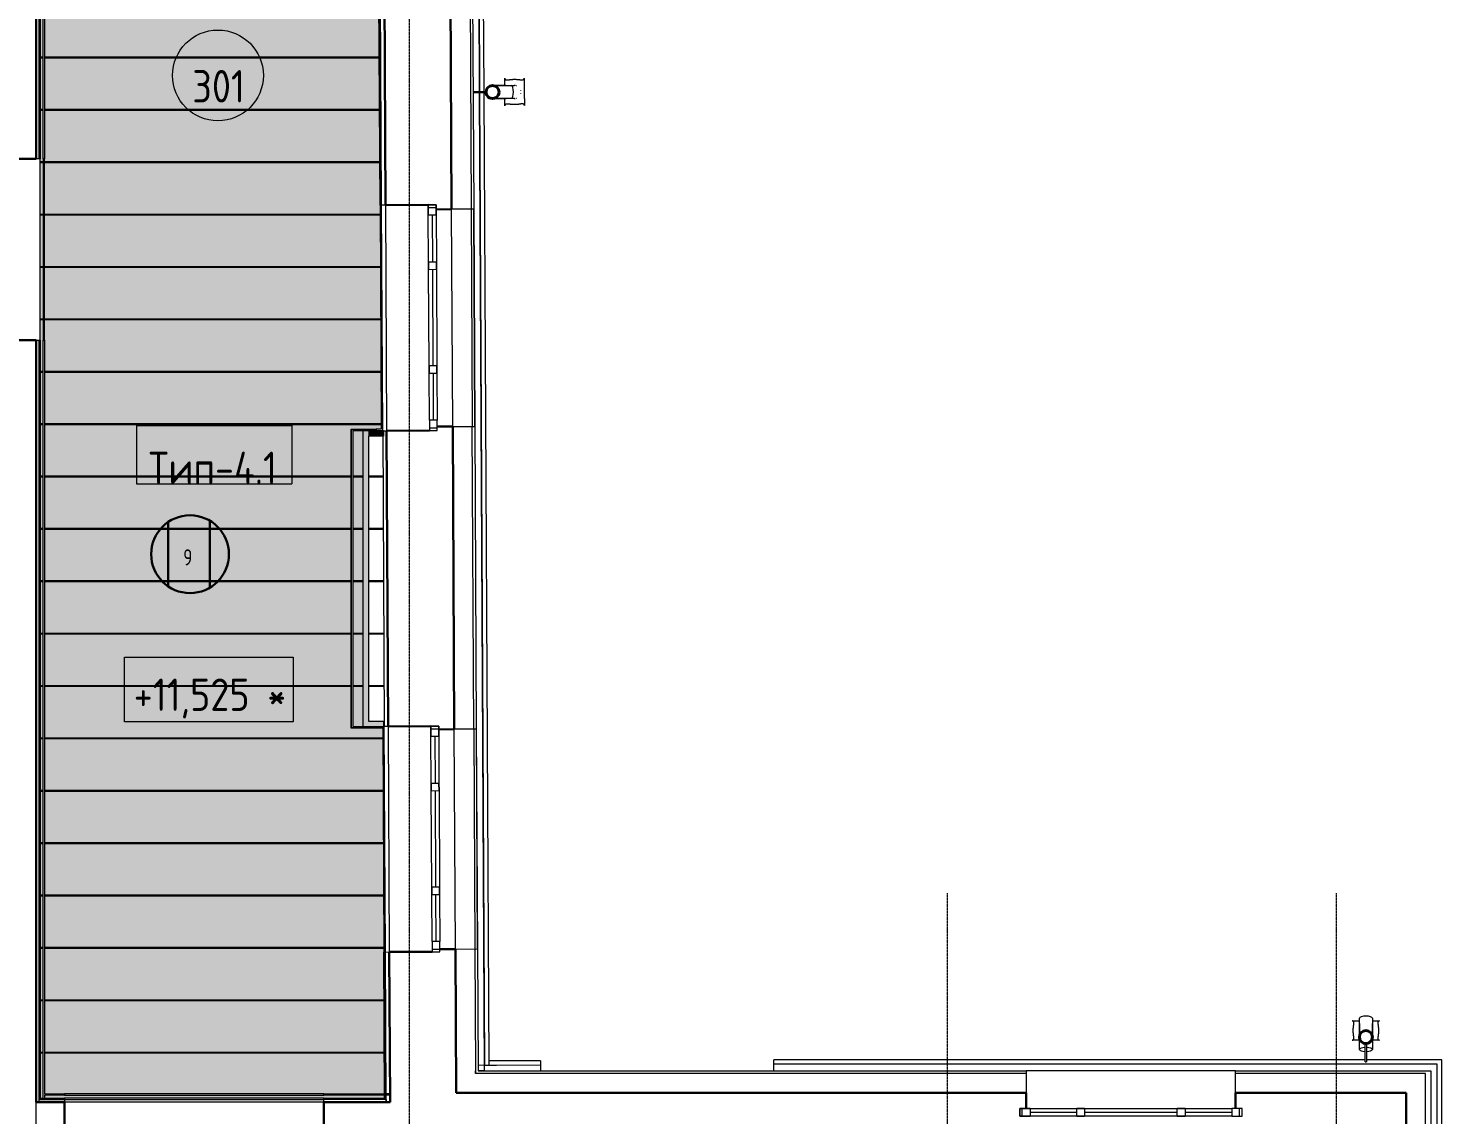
# Model space of a CAD drawing. Header units: millimetres. Extents: x -10438 to 68527, y -5058 to 44223.
# Drawn here: x 60 to 10960, y 20443 to 28824 of the extents above; entities that cross this region are included whole.
import ezdxf

# ---------------------------------------------------------------- set-up
doc = ezdxf.new("R2010")
doc.units = ezdxf.units.MM
doc.linetypes.add('ADSK_Линия сетки', pattern=[25, 20, -2.5, 0, -2.5])
doc.linetypes.add('ADSK_Штрих_ш3 п1_5', pattern=[4.5, 3, -1.5])
for name, color, linetype, lineweight in [('_ Окна', 7, 'Continuous', 9), ('Аннотация', 7, 'Continuous', 20), ('Каркас', 7, 'Continuous', 18), ('Марки', 7, 'Continuous', 20), ('Марки помещений', 7, 'Continuous', 20), ('Обобщенные модели', 7, 'Continuous', 18), ('Окна', 7, 'Continuous', 9), ('Оси', 7, 'Continuous', 9), ('Отметки', 7, 'Continuous', 9), ('Перекрытие', 7, 'Continuous', 18), ('Потолки', 7, 'Continuous', 9), ('Потолки штриховка', 7, 'Continuous', 9), ('Стены внутренние', 7, 'Continuous', 18), ('Стены наружные', 7, 'Continuous', 18), ('Стены несущие', 7, 'Continuous', 30), ('Стены отделка', 7, 'Continuous', 30), ('Стены штриховка', 7, 'Continuous', 9)]:
    doc.layers.add(name, color=color, linetype=linetype, lineweight=lineweight)
doc.layers.add('Линии', color=7, linetype='Continuous', lineweight=9, true_color=0x00a600)
doc.styles.add('GOST Common_1', font='GOST_Common.ttf', dxfattribs={"width": 0.9, "height": 250})
doc.styles.add('GOST Common_2', font='GOST_Common.ttf', dxfattribs={"width": 0.9, "height": 250})
doc.styles.add('GOST Common_4', font='GOST_Common.ttf', dxfattribs={"width": 0.8, "height": 350})
doc.styles.add('GOST Common_B', font='', dxfattribs={"width": 0.9, "height": 250})
doc.styles.get('GOST Common_B').set_extended_font_data('GOST Common', bold=True)

# ---------------------------------------------------------------- blocks, each defined once
blk = doc.blocks.new('Водосток - Тип 1 _карниз больше 490мм_-5143036-План потолков 3-го этажа')
at = {"layer": 'Обобщенные модели'}
for p, q in [((19, 405), (25, 405)), ((225, 405), (231, 405)), ((25, 255), (19, 255)), ((75, 184), (75, 306)), ((75, 264), (75, 306)), ((75, 184), (75, 226)), ((175, 306), (175, 184)), ((175, 306), (175, 264)), ((175, 226), (175, 184)), ((231, 255), (225, 255)), ((120, 10), (120, 109)), ((130, 109), (130, 10))]:
    blk.add_line(p, q, dxfattribs=at)
at = {"layer": 'Обобщенные модели', "flags": 128}
for points in [[(75, 226), (75, 232), (75, 238), (75, 243), (75, 248), (75, 254), (75, 259), (75, 264), (75, 269), (75, 274), (75, 278), (75, 283), (75, 287), (75, 291), (75, 295), (75, 299), (75, 302), (75, 306), (75, 309), (75, 312), (75, 315), (75, 317), (75, 319), (75, 322), (75, 323), (75, 325), (75, 326), (75, 328), (75, 329), (75, 329), (75, 330), (75, 330), (75, 330)], [(175, 330), (175, 330), (175, 330), (175, 329), (175, 328), (175, 327), (175, 326), (175, 324), (175, 322), (175, 320), (175, 318), (175, 316), (175, 313), (175, 310), (175, 307), (175, 304), (175, 300), (175, 297), (175, 293), (175, 289), (175, 285), (175, 280), (175, 276), (175, 271), (175, 266), (175, 261), (175, 256), (175, 251), (175, 245), (175, 240), (175, 234), (175, 229), (175, 226)], [(75, 264), (75, 258), (75, 252), (75, 247), (75, 242), (75, 236), (75, 231), (75, 226), (75, 221), (75, 216), (75, 212), (75, 207), (75, 203), (75, 199), (75, 195), (75, 191), (75, 188), (75, 184), (75, 181), (75, 178), (75, 175), (75, 173)], [(175, 173), (175, 174), (175, 177), (175, 180), (175, 183), (175, 186), (175, 190), (175, 193), (175, 197), (175, 201), (175, 205), (175, 210), (175, 214), (175, 219), (175, 224), (175, 229), (175, 234), (175, 239), (175, 245), (175, 250), (175, 256), (175, 261), (175, 264)]]:
    blk.add_lwpolyline(points, dxfattribs=at)
at = {"layer": 'Обобщенные модели'}
for centre, radius, start, end in [((125, 330), 50, 174.5444, 183.3856), ((125, 330), 50, 163.3249, 166.6752), ((125, 330), 50, 103.3248, 106.6752), ((125, 330), 50, 73.3248, 76.6752), ((125, 330), 50, 13.3248, 16.6751), ((125, 330), 50, 356.7269, 5.4556), ((125, 160), 52, 90, 270), ((125, 160), 52, 270, 90)]:
    blk.add_arc(centre, radius, start, end, dxfattribs=at)
at = {"layer": 'Обобщенные модели', "lineweight": 40}
for start, end in [(90, 270), (270, 90)]:
    blk.add_arc((125, 160), 50, start, end, dxfattribs=at)
at = {"layer": 'Обобщенные модели'}
for start_param, end_param in [(4.712389, 6.283185), (4.712389, 6.283185), (3.141593, 4.712389), (3.141593, 4.712389)]:
    blk.add_ellipse((125, 306), major_axis=(-50, 0), ratio=0.309017, start_param=start_param, end_param=end_param, dxfattribs=at)
for points, knots in [([(19, 255), (21, 255), (25, 256), (29, 259), (31, 262), (32, 265), (32, 267), (32, 269), (32, 272), (32, 274), (32, 276), (32, 279), (32, 281), (31, 284), (31, 287), (31, 290), (30, 293), (30, 296), (29, 299), (29, 302), (29, 306), (28, 310), (28, 316), (27, 325), (27, 335), (28, 344), (28, 350), (29, 354), (29, 358), (29, 361), (30, 364), (30, 367), (31, 370), (31, 373), (31, 376), (32, 379), (32, 381), (32, 384), (32, 386), (32, 388), (32, 391), (32, 393), (32, 395), (31, 398), (29, 401), (25, 404), (21, 405), (19, 405)], [-1, -1, -1, -1, -0.941176, -0.882353, -0.852941, -0.823529, -0.808824, -0.794118, -0.779412, -0.764706, -0.75, -0.735294, -0.720588, -0.705882, -0.691176, -0.676471, -0.661765, -0.647059, -0.632353, -0.617647, -0.602941, -0.588235, -0.558824, -0.529412, -0.470588, -0.441176, -0.411765, -0.397059, -0.382353, -0.367647, -0.352941, -0.338235, -0.323529, -0.308824, -0.294118, -0.279412, -0.264706, -0.25, -0.235294, -0.220588, -0.205882, -0.191176, -0.176471, -0.147059, -0.117647, -0.058824, 0, 0, 0, 0]), ([(19, 405), (22, 405), (29, 405), (39, 405), (48, 405), (56, 405), (61, 405), (65, 405), (68, 405), (71, 405), (74, 405), (78, 405), (81, 405), (84, 405), (86, 405), (88, 405), (90, 405), (93, 405), (96, 405), (100, 405), (102, 405), (105, 405), (107, 405), (110, 405), (116, 405), (121, 405), (125, 405)], [-1, -1, -1, -1, -0.875, -0.75, -0.625, -0.5625, -0.5, -0.46875, -0.4375, -0.40625, -0.375, -0.34375, -0.3125, -0.28125, -0.265625, -0.25, -0.234375, -0.21875, -0.1875, -0.15625, -0.140625, -0.125, -0.109375, -0.09375, -0.0625, 0, 0, 0, 0]), ([(125, 405), (129, 405), (134, 405), (140, 405), (143, 405), (145, 405), (148, 405), (150, 405), (154, 405), (157, 405), (160, 405), (162, 405), (164, 405), (166, 405), (169, 405), (172, 405), (176, 405), (179, 405), (182, 405), (185, 405), (189, 405), (194, 405), (202, 405), (211, 405), (221, 405), (228, 405), (231, 405)], [-1, -1, -1, -1, -0.9375, -0.90625, -0.890625, -0.875, -0.859375, -0.84375, -0.8125, -0.78125, -0.765625, -0.75, -0.734375, -0.71875, -0.6875, -0.65625, -0.625, -0.59375, -0.5625, -0.53125, -0.5, -0.4375, -0.375, -0.25, -0.125, 0, 0, 0, 0]), ([(231, 405), (229, 405), (225, 404), (221, 401), (219, 398), (218, 395), (218, 393), (218, 391), (218, 388), (218, 386), (218, 384), (218, 381), (218, 379), (219, 376), (219, 373), (219, 370), (220, 367), (220, 364), (221, 361), (221, 358), (221, 354), (222, 350), (222, 344), (223, 335), (223, 325), (222, 316), (222, 310), (221, 306), (221, 302), (221, 299), (220, 296), (220, 293), (219, 290), (219, 287), (219, 284), (218, 281), (218, 279), (218, 276), (218, 274), (218, 272), (218, 269), (218, 267), (218, 265), (219, 262), (221, 259), (225, 256), (229, 255), (231, 255)], [-1, -1, -1, -1, -0.941176, -0.882353, -0.852941, -0.823529, -0.808824, -0.794118, -0.779412, -0.764706, -0.75, -0.735294, -0.720588, -0.705882, -0.691176, -0.676471, -0.661765, -0.647059, -0.632353, -0.617647, -0.602941, -0.588235, -0.558824, -0.529412, -0.470588, -0.441176, -0.411765, -0.397059, -0.382353, -0.367647, -0.352941, -0.338235, -0.323529, -0.308824, -0.294118, -0.279412, -0.264706, -0.25, -0.235294, -0.220588, -0.205882, -0.191176, -0.176471, -0.147059, -0.117647, -0.058824, 0, 0, 0, 0]), ([(74, 255), (73, 255), (71, 255), (68, 255), (65, 255), (61, 255), (56, 255), (48, 255), (39, 255), (29, 255), (22, 255), (19, 255)], [-0.625, -0.625, -0.625, -0.625, -0.59375, -0.5625, -0.53125, -0.5, -0.4375, -0.375, -0.25, -0.125, 0, 0, 0, 0]), ([(231, 255), (228, 255), (221, 255), (211, 255), (202, 255), (194, 255), (189, 255), (185, 255), (182, 255), (179, 255), (177, 255), (176, 255)], [-1, -1, -1, -1, -0.875, -0.75, -0.625, -0.5625, -0.5, -0.46875, -0.4375, -0.40625, -0.375, -0.375, -0.375, -0.375])]:
    blk.add_open_spline(points, degree=3, knots=knots, dxfattribs=at)
blk = doc.blocks.new('окно трехпол с фрамугой - 1675-2200_h___нов_ ок-23-2116831-План потолков 3-го этажа')
at = {"layer": '_ Окна', "lineweight": 18}
for p, q in [((-857.5, 115), (-857.5, 175)), ((-857.5, 175), (-777.5, 175)), ((-777.5, 115), (-857.5, 115)), ((-777.5, 175), (-777.5, 115)), ((-417.5, 115), (-417.5, 175)), ((-417.5, 175), (-357.5, 175)), ((-357.5, 115), (-417.5, 115)), ((-357.5, 175), (-357.5, 115)), ((357.5, 115), (357.5, 175)), ((357.5, 175), (417.5, 175)), ((417.5, 115), (357.5, 115)), ((417.5, 175), (417.5, 115)), ((777.5, 175), (777.5, 115)), ((857.5, 175), (777.5, 175)), ((777.5, 115), (857.5, 115)), ((857.5, 115), (857.5, 175))]:
    blk.add_line(p, q, dxfattribs=at)
at = {"layer": '_ Окна'}
for p, q in [((-837.5, 115), (-837.5, 175)), ((-777.5, 145), (-417.5, 145)), ((-357.5, 145), (357.5, 145)), ((417.5, 145), (777.5, 145)), ((837.5, 115), (837.5, 175))]:
    blk.add_line(p, q, dxfattribs=at)
at = {"layer": 'Окна'}
for p, q in [((-857.5, 175), (-857.5, 115)), ((-777.5, 175), (-857.5, 175)), ((-857.5, 115), (-777.5, 115)), ((-777.5, 175), (-417.5, 175)), ((-417.5, 115), (-777.5, 115)), ((-357.5, 175), (-417.5, 175)), ((-417.5, 115), (-357.5, 115)), ((-357.5, 175), (357.5, 175)), ((357.5, 115), (-357.5, 115)), ((417.5, 175), (357.5, 175)), ((357.5, 115), (417.5, 115)), ((417.5, 175), (777.5, 175)), ((777.5, 115), (417.5, 115)), ((857.5, 175), (777.5, 175)), ((777.5, 115), (857.5, 115)), ((857.5, 115), (857.5, 175))]:
    blk.add_line(p, q, dxfattribs=at)
blk = doc.blocks.new('окно трехпол с фрамугой - 1700-2320_h_ _нов_ ОК-26 Е30-2157666-План потолков 3-го этажа')
at = {"layer": '_ Окна', "lineweight": 18}
for p, q in [((-870, 75), (-870, 135)), ((-870, 135), (-790, 135)), ((-790, 135), (-790, 75)), ((-430, 75), (-430, 135)), ((-430, 135), (-370, 135)), ((-370, 135), (-370, 75)), ((370, 75), (370, 135)), ((370, 135), (430, 135)), ((430, 135), (430, 75)), ((790, 135), (790, 75)), ((870, 135), (790, 135)), ((870, 75), (870, 135)), ((-790, 75), (-870, 75)), ((-370, 75), (-430, 75)), ((430, 75), (370, 75)), ((790, 75), (870, 75))]:
    blk.add_line(p, q, dxfattribs=at)
at = {"layer": '_ Окна'}
for p, q in [((-850, 75), (-850, 135)), ((850, 75), (850, 135)), ((-790, 105), (-430, 105)), ((-370, 105), (370, 105)), ((430, 105), (790, 105))]:
    blk.add_line(p, q, dxfattribs=at)
at = {"layer": 'Окна'}
for p, q in [((-870, 135), (-870, 75)), ((-790, 135), (-870, 135)), ((-790, 135), (-430, 135)), ((-370, 135), (-430, 135)), ((-370, 135), (370, 135)), ((430, 135), (370, 135)), ((430, 135), (790, 135)), ((870, 135), (790, 135)), ((870, 75), (870, 135)), ((-870, 75), (-790, 75)), ((-430, 75), (-790, 75)), ((-430, 75), (-370, 75)), ((370, 75), (-370, 75)), ((370, 75), (430, 75)), ((790, 75), (430, 75)), ((790, 75), (870, 75))]:
    blk.add_line(p, q, dxfattribs=at)
blk = doc.blocks.new('окно трехпол с фрамугой - 1700-2320_h_ _нов_-2116844-План потолков 3-го этажа')
at = {"layer": '_ Окна', "lineweight": 18}
for p, q in [((-870, 75), (-870, 135)), ((-870, 135), (-790, 135)), ((-790, 135), (-790, 75)), ((-430, 75), (-430, 135)), ((-430, 135), (-370, 135)), ((-370, 135), (-370, 75)), ((370, 75), (370, 135)), ((370, 135), (430, 135)), ((430, 135), (430, 75)), ((790, 135), (790, 75)), ((870, 135), (790, 135)), ((870, 75), (870, 135)), ((-790, 75), (-870, 75)), ((-370, 75), (-430, 75)), ((430, 75), (370, 75)), ((790, 75), (870, 75))]:
    blk.add_line(p, q, dxfattribs=at)
at = {"layer": '_ Окна'}
for p, q in [((-850, 75), (-850, 135)), ((850, 75), (850, 135)), ((-790, 105), (-430, 105)), ((-370, 105), (370, 105)), ((430, 105), (790, 105))]:
    blk.add_line(p, q, dxfattribs=at)
at = {"layer": 'Окна'}
for p, q in [((-870, 135), (-870, 75)), ((-790, 135), (-870, 135)), ((-790, 135), (-430, 135)), ((-370, 135), (-430, 135)), ((-370, 135), (370, 135)), ((430, 135), (370, 135)), ((430, 135), (790, 135)), ((870, 135), (790, 135)), ((870, 75), (870, 135)), ((-870, 75), (-790, 75)), ((-430, 75), (-790, 75)), ((-430, 75), (-370, 75)), ((370, 75), (-370, 75)), ((370, 75), (430, 75)), ((790, 75), (430, 75)), ((790, 75), (870, 75))]:
    blk.add_line(p, q, dxfattribs=at)
blk = doc.blocks.new('Водосток - Тип 1 _карниз больше 490мм_-5137789-План потолков 3-го этажа')
at = {"layer": 'Обобщенные модели', "lineweight": 9}
h = blk.add_hatch(dxfattribs=at)
h.set_pattern_fill('FP_43', color=256, style=0, pattern_type=2)
h.set_pattern_definition([(45, (-10250, -20882.53), (-106.066, 106.066), [])])
h.paths.add_polyline_path([(125, 110), (147, 115), (164, 129), (174, 149), (173, 172), (164, 191), (145, 206), (125, 210), (103, 205), (86, 191), (76, 170), (77, 148), (86, 129), (106, 114), (118, 112)])
at = {"layer": 'Обобщенные модели'}
for p, q in [((19, 285), (25, 285)), ((75, 185), (75, 306)), ((75, 264), (75, 306)), ((175, 306), (175, 184)), ((175, 306), (175, 264)), ((225, 285), (231, 285)), ((25, 135), (19, 135)), ((75, 173), (75, 183)), ((75, 64), (75, 147)), ((120, -30), (120, 109)), ((130, 109), (130, -30)), ((175, 177), (175, 173)), ((175, 177), (175, 173)), ((175, 147), (175, 64)), ((231, 135), (225, 135)), ((75, 64), (75, 106)), ((175, 106), (175, 64)), ((120, -30), (130, -30))]:
    blk.add_line(p, q, dxfattribs=at)
at = {"layer": 'Обобщенные модели', "flags": 128}
for points in [[(75, 264), (75, 258), (75, 252), (75, 247), (75, 242), (75, 236), (75, 231), (75, 226), (75, 221), (75, 216), (75, 212), (75, 207), (75, 203), (75, 199), (75, 195), (75, 191), (75, 188), (75, 184), (75, 181), (75, 178), (75, 175), (75, 173)], [(175, 173), (175, 174), (175, 177), (175, 180), (175, 183), (175, 186), (175, 190), (175, 193), (175, 197), (175, 201), (175, 205), (175, 210), (175, 214), (175, 219), (175, 224), (175, 229), (175, 234), (175, 239), (175, 245), (175, 250), (175, 256), (175, 261), (175, 264)], [(75, 191), (75, 192), (75, 195), (75, 197), (75, 199), (75, 202), (75, 203), (75, 205), (75, 206), (75, 208), (75, 209), (75, 209), (75, 210), (75, 210)], [(75, 173), (75, 175), (75, 179), (75, 182)], [(75, 106), (75, 112), (75, 118), (75, 123), (75, 128), (75, 134), (75, 139), (75, 144), (75, 147)], [(175, 210), (175, 210), (175, 209), (175, 208), (175, 207), (175, 206), (175, 204), (175, 202), (175, 200), (175, 198), (175, 196), (175, 193), (175, 190)], [(175, 146), (175, 141), (175, 136), (175, 131), (175, 125), (175, 120), (175, 114), (175, 109), (175, 106)]]:
    blk.add_lwpolyline(points, dxfattribs=at)
at = {"layer": 'Обобщенные модели'}
for start, end in [(90, 270), (270, 90)]:
    blk.add_arc((125, 160), 52, start, end, dxfattribs=at)
at = {"layer": 'Обобщенные модели', "lineweight": 40}
for start, end in [(90, 270), (270, 90)]:
    blk.add_arc((125, 160), 50, start, end, dxfattribs=at)
at = {"layer": 'Обобщенные модели'}
for centre, major_axis, start_param, end_param in [((125, 306), (-50, 0), 4.712389, 6.283185), ((125, 306), (-50, 0), 4.712389, 6.283185), ((125, 306), (-50, 0), 3.141593, 4.712389), ((125, 306), (-50, 0), 3.141593, 4.712389), ((125, 64), (50, 0), 1.668501, 4.614684), ((125, 64), (50, 0), 1.668501, 4.614684), ((125, 64), (50, 0), 4.805661, 7.758507), ((125, 64), (50, 0), 4.805661, 7.758507)]:
    blk.add_ellipse(centre, major_axis=major_axis, ratio=0.309017, start_param=start_param, end_param=end_param, dxfattribs=at)
for points, knots in [([(19, 135), (21, 135), (25, 136), (29, 139), (31, 142), (32, 145), (32, 147), (32, 149), (32, 152), (32, 154), (32, 156), (32, 159), (32, 161), (31, 164), (31, 167), (31, 170), (30, 173), (30, 176), (29, 179), (29, 182), (29, 186), (28, 190), (28, 196), (27, 205), (27, 215), (28, 224), (28, 230), (29, 234), (29, 238), (29, 241), (30, 244), (30, 247), (31, 250), (31, 253), (31, 256), (32, 259), (32, 261), (32, 264), (32, 266), (32, 268), (32, 271), (32, 273), (32, 275), (31, 278), (29, 281), (25, 284), (21, 285), (19, 285)], [-1, -1, -1, -1, -0.941176, -0.882353, -0.852941, -0.823529, -0.808824, -0.794118, -0.779412, -0.764706, -0.75, -0.735294, -0.720588, -0.705882, -0.691176, -0.676471, -0.661765, -0.647059, -0.632353, -0.617647, -0.602941, -0.588235, -0.558824, -0.529412, -0.470588, -0.441176, -0.411765, -0.397059, -0.382353, -0.367647, -0.352941, -0.338235, -0.323529, -0.308824, -0.294118, -0.279412, -0.264706, -0.25, -0.235294, -0.220588, -0.205882, -0.191176, -0.176471, -0.147059, -0.117647, -0.058824, 0, 0, 0, 0]), ([(19, 285), (22, 285), (29, 285), (39, 285), (48, 285), (56, 285), (61, 285), (65, 285), (68, 285), (71, 285), (73, 285), (74, 285)], [-1, -1, -1, -1, -0.875, -0.75, -0.625, -0.5625, -0.5, -0.46875, -0.4375, -0.40625, -0.375, -0.375, -0.375, -0.375]), ([(176, 285), (177, 285), (179, 285), (182, 285), (185, 285), (189, 285), (194, 285), (202, 285), (211, 285), (221, 285), (228, 285), (231, 285)], [-0.625, -0.625, -0.625, -0.625, -0.59375, -0.5625, -0.53125, -0.5, -0.4375, -0.375, -0.25, -0.125, 0, 0, 0, 0]), ([(231, 285), (229, 285), (225, 284), (221, 281), (219, 278), (218, 275), (218, 273), (218, 271), (218, 268), (218, 266), (218, 264), (218, 261), (218, 259), (219, 256), (219, 253), (219, 250), (220, 247), (220, 244), (221, 241), (221, 238), (221, 234), (222, 230), (222, 224), (223, 215), (223, 205), (222, 196), (222, 190), (221, 186), (221, 182), (221, 179), (220, 176), (220, 173), (219, 170), (219, 167), (219, 164), (218, 161), (218, 159), (218, 156), (218, 154), (218, 152), (218, 149), (218, 147), (218, 145), (219, 142), (221, 139), (225, 136), (229, 135), (231, 135)], [-1, -1, -1, -1, -0.941176, -0.882353, -0.852941, -0.823529, -0.808824, -0.794118, -0.779412, -0.764706, -0.75, -0.735294, -0.720588, -0.705882, -0.691176, -0.676471, -0.661765, -0.647059, -0.632353, -0.617647, -0.602941, -0.588235, -0.558824, -0.529412, -0.470588, -0.441176, -0.411765, -0.397059, -0.382353, -0.367647, -0.352941, -0.338235, -0.323529, -0.308824, -0.294118, -0.279412, -0.264706, -0.25, -0.235294, -0.220588, -0.205882, -0.191176, -0.176471, -0.147059, -0.117647, -0.058824, 0, 0, 0, 0]), ([(74, 135), (73, 135), (71, 135), (68, 135), (65, 135), (61, 135), (56, 135), (48, 135), (39, 135), (29, 135), (22, 135), (19, 135)], [-0.625, -0.625, -0.625, -0.625, -0.59375, -0.5625, -0.53125, -0.5, -0.4375, -0.375, -0.25, -0.125, 0, 0, 0, 0]), ([(231, 135), (228, 135), (221, 135), (211, 135), (202, 135), (194, 135), (189, 135), (185, 135), (182, 135), (179, 135), (177, 135), (176, 135)], [-1, -1, -1, -1, -0.875, -0.75, -0.625, -0.5625, -0.5, -0.46875, -0.4375, -0.40625, -0.375, -0.375, -0.375, -0.375])]:
    blk.add_open_spline(points, degree=3, knots=knots, dxfattribs=at)
blk = doc.blocks.new('ADSK_Марка_Помещение_ОдноЗначение - Номер-159740-План потолков 3-го этажа')
at = {"layer": 'Марки помещений'}
blk.add_circle((0, 0), 3.5, dxfattribs=at)
blk = doc.blocks.new('ADSK_Марка_Потолок - ADSK_Марка и Смещение от уровня-155896-План потолков 3-го этажа')
at = {"layer": 'Марки'}
for p, q in [((-6, 4.5), (-6, 0)), ((-6, 4.5), (6, 4.5)), ((6, 4.5), (6, 0)), ((-6, 0), (6, 0))]:
    blk.add_line(p, q, dxfattribs=at)
blk = doc.blocks.new('Высотные отметки - Рамка-12095-План потолков 3-го этажа')
at = {"layer": 'Аннотация'}
for p, q in [((-6.5, 0), (-6.5, 5)), ((-6.5, 5), (6.5, 5)), ((6.5, 5), (6.5, 0)), ((6.5, 0), (-6.5, 0))]:
    blk.add_line(p, q, dxfattribs=at)

msp = doc.modelspace()

# ---------------------------------------------------------------- hatches: boundary and pattern name
at = {"layer": 'Потолки штриховка', "lineweight": 18}
h = msp.add_hatch(dxfattribs=at)
h.set_pattern_fill('FP_23', color=256, style=0, pattern_type=2)
h.set_pattern_definition([(0, (0, 762), (762, 76.2), [7.62, -373.38, 7.62, -373.38]), (0, (76.2, 91.44), (762, 76.2), [7.62, -220.98, 7.62, -525.78]), (0, (152.4, 106.68), (762, 76.2), [7.62, -68.58, 7.62, -678.18]), (0, (457.2, 60.96), (762, 76.2), [7.62, -220.98, 7.62, -525.78]), (0, (533.4, 45.72), (762, 76.2), [7.62, -68.58, 7.62, -678.18])])
h.paths.add_polyline_path([(152, 20570.136), (152, 20572.136), (150, 20570.136)])
h.paths.add_polyline_path([(152, 36414.144), (152, 36416.144), (150.247, 36415.915)])
h.paths.add_polyline_path([(152, 20572.136), (175, 20572.136), (175, 36413.915), (152, 36413.091), (152, 20573.934)])
h.paths.add_polyline_path([(2769.646, 20572.136), (2807.464, 20572.136), (2807.347, 20595.136), (185, 20595.136), (185, 20572.136), (2753.404, 20572.136)])
h.paths.add_polyline_path([(2643.06, 20605.136), (2807.296, 20605.136), (2792.895, 23426.386), (2552.632, 23426.386), (2552.63, 23428.386), (2550.63, 23428.386), (2550.63, 25728.326), (2552.63, 25728.326), (2552.63, 25730.326), (2781.246, 25730.326), (2752.141, 31456.299), (2552.63, 31456.299), (2552.63, 31458.299), (2550.63, 31458.299), (2550.63, 33776.758), (2552.63, 33777.736), (2552.63, 33778.758), (2740.336, 33778.758), (2729.239, 35740.947), (2487.87, 35740.947), (2487.87, 36357.867), (185, 36380.814), (185, 20605.136), (2563.629, 20605.136)])
h.paths.add_polyline_path([(2643.06, 23438.386), (2643.06, 25718.326), (2562.63, 25718.326), (2563.629, 23438.386), (2642.333, 23438.386)])
h.paths.add_polyline_path([(2692.341, 35780.947), (2730.159, 35780.947), (2727.188, 36355.483), (2527.87, 36357.469), (2527.87, 35780.947), (2563.629, 35780.947)])
h.paths.add_polyline_path([(2727.071, 36388.485), (2729.071, 36388.485), (2728.961, 36390.366), (2727.188, 36388.602)])
h.paths.add_polyline_path([(2727.188, 36365.483), (2727.071, 36388.485), (2527.87, 36390.466), (2527.87, 36367.469), (2727.071, 36365.484)])
h.paths.add_polyline_path([(2487.87, 36367.868), (2487.87, 36390.869), (185, 36413.815), (185, 36390.814), (1840.895, 36374.314)])
at = {"layer": 'Стены внутренние'}
for points in [[(2643.06, 23478.386), (2683.06, 23478.386), (2683.06, 25718.326), (2643.06, 25718.326), (2643.06, 23576.323)], [(2792.63, 25678.326), (2793.51, 25678.326), (2793.31, 25717.607), (2743.488, 25718.326), (2683.06, 25718.326), (2683.06, 25678.326), (2784.466, 25678.326)], [(2769.808, 23438.386), (2799.917, 23438.64), (2799.917, 23478.386), (2643.06, 23478.386), (2643.06, 23438.386), (2755.077, 23438.386)]]:
    msp.add_hatch(color=256, dxfattribs=at).paths.add_polyline_path(points)

# ---------------------------------------------------------------- linework, layer by layer
at = {"layer": 'Каркас', "color": 8, "linetype": 'ADSK_Штрих_ш3 п1_5', "lineweight": 9, "true_color": 0x808080}
for p, q in [((175, 28600.288), (152, 28600.288)), ((152, 28596.288), (175, 28596.288)), ((2766.658, 28600.288), (185, 28600.288)), ((185, 28596.288), (2766.678, 28596.288)), ((175, 28196.288), (151.876, 28196.288)), ((151.877, 28192.288), (175, 28192.288)), ((2768.711, 28196.288), (185, 28196.288)), ((185, 28192.288), (2768.732, 28192.288)), ((175, 27792.288), (152, 27792.288)), ((152, 27788.288), (175, 27788.288)), ((2770.765, 27792.288), (185, 27792.288)), ((185, 27788.288), (2770.785, 27788.288)), ((175, 27388.288), (152, 27388.288)), ((152, 27384.288), (175, 27384.288)), ((2772.818, 27388.288), (185, 27388.288)), ((185, 27384.288), (2772.839, 27384.288)), ((175, 26984.288), (152, 26984.288)), ((152, 26980.288), (175, 26980.288)), ((2774.872, 26984.288), (185, 26984.288)), ((185, 26980.288), (2774.892, 26980.288)), ((175, 26580.288), (152, 26580.288)), ((152, 26576.288), (175, 26576.288)), ((2776.925, 26580.288), (185, 26580.288)), ((185, 26576.288), (2776.946, 26576.288)), ((175, 26176.288), (152, 26176.288)), ((152, 26172.288), (175, 26172.288)), ((2778.979, 26176.288), (185, 26176.288)), ((185, 26172.288), (2778.999, 26172.288)), ((175, 25772.288), (152, 25772.288)), ((152, 25768.288), (175, 25768.288)), ((2781.032, 25772.288), (185, 25772.288)), ((185, 25768.288), (2781.053, 25768.288)), ((175, 25368.288), (152, 25368.288)), ((152, 25364.288), (175, 25364.288)), ((2550.63, 25368.288), (185, 25368.288)), ((185, 25364.288), (2550.63, 25364.288)), ((2643.06, 25368.288), (2563.629, 25368.288)), ((2563.629, 25364.288), (2643.06, 25364.288)), ((2795.086, 25368.288), (2683.06, 25368.288)), ((2683.06, 25364.288), (2795.106, 25364.288)), ((175, 24964.288), (152, 24964.288)), ((2550.63, 24964.288), (185, 24964.288)), ((2643.06, 24964.288), (2562.63, 24964.288)), ((2797.139, 24964.288), (2683.06, 24964.288)), ((152, 24960.288), (175, 24960.288)), ((185, 24960.288), (2550.63, 24960.288)), ((2562.63, 24960.288), (2643.06, 24960.288)), ((2683.06, 24960.288), (2797.16, 24960.288)), ((175, 24560.288), (152, 24560.288)), ((152, 24556.288), (175, 24556.288)), ((2550.63, 24560.288), (185, 24560.288)), ((185, 24556.288), (2550.63, 24556.288)), ((2643.06, 24560.288), (2562.63, 24560.288)), ((2562.63, 24556.288), (2643.06, 24556.288)), ((2799.193, 24560.288), (2683.06, 24560.288)), ((2683.06, 24556.288), (2799.213, 24556.288)), ((175, 24156.288), (152, 24156.288)), ((152, 24152.288), (175, 24152.288)), ((2550.63, 24156.288), (185, 24156.288)), ((185, 24152.288), (2550.63, 24152.288)), ((2643.06, 24156.288), (2562.63, 24156.288)), ((2562.63, 24152.288), (2643.06, 24152.288)), ((2801.246, 24156.288), (2683.06, 24156.288)), ((2683.06, 24152.288), (2801.267, 24152.288)), ((175, 23752.288), (152, 23752.288)), ((152, 23748.288), (175, 23748.288)), ((2550.63, 23752.288), (185, 23752.288)), ((185, 23748.288), (2550.63, 23748.288)), ((2643.06, 23752.288), (2563.629, 23752.288)), ((2563.629, 23748.288), (2643.06, 23748.288)), ((2803.3, 23752.288), (2683.06, 23752.288)), ((2683.06, 23748.288), (2803.32, 23748.288)), ((175, 23348.288), (152, 23348.288)), ((152, 23344.288), (175, 23344.288)), ((2563.629, 23348.288), (185, 23348.288)), ((185, 23344.288), (2793.374, 23344.288)), ((2793.353, 23348.288), (2564.707, 23348.288)), ((175, 22944.288), (152, 22944.288)), ((152, 22940.288), (175, 22940.288)), ((2795.407, 22944.288), (185, 22944.288)), ((185, 22940.288), (2795.427, 22940.288)), ((175, 22540.288), (152, 22540.288)), ((152, 22536.288), (175, 22536.288)), ((2797.46, 22540.288), (185, 22540.288)), ((185, 22536.288), (2797.481, 22536.288)), ((175, 22136.288), (152, 22136.288)), ((152, 22132.288), (175, 22132.288)), ((2799.514, 22136.288), (185, 22136.288)), ((185, 22132.288), (2799.534, 22132.288)), ((175, 21732.288), (152, 21732.288)), ((152, 21728.288), (175, 21728.288)), ((2801.8, 21732.288), (185, 21732.288)), ((185, 21728.288), (2801.792, 21728.288)), ((175, 21328.288), (152, 21328.288)), ((152, 21324.288), (175, 21324.288)), ((2803.621, 21328.288), (185, 21328.288)), ((185, 21324.288), (2803.641, 21324.288)), ((175, 20924.288), (151.88, 20924.288)), ((151.881, 20920.288), (175, 20920.288)), ((2805.674, 20924.288), (185, 20924.288)), ((185, 20920.288), (2805.695, 20920.288))]:
    msp.add_line(p, q, dxfattribs=at)
at = {"layer": 'Линии', "color": 5, "lineweight": 30, "true_color": 0x0000ff}
for p, q in [((1138.898, 25015.268), (1138.898, 24518.887)), ((1458.898, 24508.125), (1458.898, 25026.029))]:
    msp.add_line(p, q, dxfattribs=at)
msp.add_circle((1307.426, 24767.077), 300, dxfattribs=at)
at = {"layer": 'Оси', "linetype": 'ADSK_Линия сетки'}
for p, q in [((2999.565, -4258.205), (2999.565, 44222.998)), ((7149.565, -4258.205), (7149.565, 22151.608)), ((10149.565, -4258.205), (10149.565, 22151.608))]:
    msp.add_line(p, q, dxfattribs=at)
at = {"layer": 'Перекрытие'}
for p, q in [((2728.839, 28600.288), (2728.86, 28596.288)), ((2730.893, 28196.288), (2730.913, 28192.288)), ((2732.946, 27792.288), (2732.967, 27788.288)), ((2735, 27388.288), (2735.02, 27384.288)), ((2737.053, 26984.288), (2737.074, 26980.288)), ((2739.107, 26580.288), (2739.127, 26576.288)), ((2741.16, 26176.288), (2741.181, 26172.288)), ((2743.214, 25772.288), (2743.234, 25768.288)), ((2745.267, 25368.288), (2745.288, 25364.288)), ((2747.321, 24964.288), (2747.341, 24960.288)), ((2749.374, 24560.288), (2749.395, 24556.288)), ((2751.428, 24156.288), (2751.448, 24152.288)), ((2753.481, 23752.288), (2753.502, 23748.288)), ((2755.535, 23348.288), (2755.555, 23344.288)), ((2757.588, 22944.288), (2757.609, 22940.288)), ((2759.642, 22540.288), (2759.662, 22536.288)), ((2761.695, 22136.288), (2761.716, 22132.288)), ((2763.749, 21732.288), (2763.769, 21728.288)), ((2765.802, 21328.288), (2765.823, 21324.288)), ((2767.856, 20924.288), (2767.876, 20920.288))]:
    msp.add_line(p, q, dxfattribs=at)
at = {"layer": 'Потолки'}
msp.add_line((2643.06, 23438.386), (2643.06, 25718.326), dxfattribs=at)
at = {"layer": 'Стены внутренние'}
for p, q in [((175, 27817), (175, 26417)), ((185, 26417), (185, 27817)), ((2814.456, 27459.737), (2823.3, 25719.759)), ((3333.141, 25752.351), (3324.637, 27425.33)), ((2834.894, 23438.792), (2843.738, 21698.815)), ((3353.63, 21721.407), (3345.019, 23415.385)), ((2339.747, 20605.136), (339.747, 20605.136)), ((339.747, 20595.136), (2339.747, 20595.136)), ((2339.747, 20540.136), (339.747, 20540.136))]:
    msp.add_line(p, q, dxfattribs=at)
at = {"layer": 'Стены наружные'}
for p, q in [((3540.011, 28336.01), (3465.064, 43080.984)), ((3465.652, 43080.985), (3540.209, 28336.011)), ((3575.209, 28336.189), (3500.653, 43080.959)), ((3578.403, 20782.779), (3540.059, 28326.529)), ((3540.257, 28326.53), (3578.171, 20828.355)), ((3613.171, 20828.532), (3575.258, 28326.583)), ((152, 26417), (152, 27817)), ((2772.456, 27459.523), (2781.246, 25730.326)), ((2793.3, 25719.607), (2784.466, 27457.584)), ((3474.635, 27426.092), (3483.139, 25753.114)), ((3494.625, 27428.194), (3503.139, 25753.215)), ((3495.633, 27426.518), (3494.633, 27426.513)), ((3504.144, 25752.154), (3495.633, 27426.518)), ((2781.246, 25730.326), (2743.245, 25730.326)), ((3503.144, 25752.149), (3504.144, 25752.154)), ((2799.917, 23438.386), (2804.895, 23438.386)), ((2813.738, 21698.662), (2804.899, 23437.64)), ((2792.956, 23426.386), (2801.738, 21698.601)), ((3495.017, 23416.147), (3503.628, 21722.169)), ((3516.007, 23418.25), (3515.007, 23418.245)), ((3515.012, 23417.249), (3523.627, 21722.271)), ((3524.624, 21722.976), (3516.007, 23418.25)), ((3523.624, 21722.971), (3524.624, 21722.976)), ((4009.683, 20824.901), (3528.191, 20824.366)), ((3579.684, 20828.363), (3578.172, 20828.355)), ((3579.684, 20824.525), (3579.684, 20828.363)), ((3579.684, 20824.525), (3670.958, 20824.525)), ((4009.684, 20859.525), (3613.014, 20859.525)), ((4009.683, 20824.901), (4009.73, 20782.525)), ((4009.684, 20859.525), (4009.684, 20824.901)), ((5808.93, 20782.525), (5808.93, 20867.525)), ((10370.224, 20867.525), (5808.93, 20867.525)), ((10925, 20832.525), (5808.93, 20832.525)), ((10960, 20867.525), (10379.83, 20867.525)), ((10925, 13505.585), (10925, 20832.525)), ((10960, 13505.467), (10960, 20867.525)), ((3578.403, 20782.779), (3528.404, 20782.525)), ((9370.418, 20782.525), (7755.418, 20782.525)), ((2339.747, 20572.136), (339.747, 20572.136)), ((339.747, 20560.136), (2339.747, 20560.136))]:
    msp.add_line(p, q, dxfattribs=at)
at = {"layer": 'Стены несущие'}
for p, q in [((120, 33915), (120, 27817)), ((3312.718, 29770.304), (3324.627, 27427.33)), ((2814.456, 27459.737), (2802.928, 29727.713)), ((120, 27817), (-260, 27817)), ((3144.452, 27461.414), (2814.456, 27459.737)), ((3324.627, 27427.33), (3204.629, 27426.72)), ((-260, 26417), (120, 26417)), ((120, 20540.136), (120, 26417)), ((3213.142, 25751.741), (3333.141, 25752.351)), ((3345.014, 23416.385), (3333.141, 25752.351)), ((2823.3, 25719.759), (3153.296, 25721.437)), ((2834.894, 23438.792), (2823.3, 25719.759)), ((3164.89, 23440.47), (2834.894, 23438.792)), ((3345.014, 23416.385), (3225.016, 23415.775)), ((2843.738, 21698.815), (3173.734, 21700.492)), ((2849.627, 20540.136), (2843.738, 21698.815)), ((3233.631, 21720.797), (3353.63, 21721.407)), ((3353.63, 21721.407), (3359.266, 20612.525)), ((7755.418, 20612.525), (3359.266, 20612.525)), ((7755.418, 20612.525), (7755.418, 20492.525)), ((10685, 20612.525), (9370.418, 20612.525)), ((9370.418, 20492.525), (9370.418, 20612.525)), ((10685, 14471), (10685, 20612.525)), ((120, 20540.136), (339.747, 20540.136)), ((339.747, 20540.136), (339.747, 20030.136)), ((2339.747, 20540.136), (2849.627, 20540.136)), ((2339.747, 20030.136), (2339.747, 20540.136))]:
    msp.add_line(p, q, dxfattribs=at)
at = {"layer": 'Стены отделка', "lineweight": 9}
for p, q in [((152, 33915), (152, 27817)), ((175, 27817), (175, 33915)), ((185, 33915), (185, 27817)), ((3482.716, 29771.168), (3494.625, 27428.194)), ((2772.456, 27459.523), (2760.928, 29727.499)), ((152, 27817), (120, 27817)), ((185, 27817), (175, 27817)), ((2814.456, 27459.737), (2772.456, 27459.523)), ((3494.625, 27428.194), (3324.627, 27427.33)), ((120, 26417), (152, 26417)), ((152, 26417), (152, 20572.136)), ((175, 20572.136), (175, 26417)), ((175, 26417), (185, 26417)), ((185, 26417), (185, 20605.136)), ((2550.63, 23428.386), (2550.63, 25728.326)), ((2552.63, 25730.326), (2743.245, 25730.326)), ((2743.245, 25730.326), (2743.301, 25719.353)), ((3333.141, 25752.351), (3503.139, 25753.215)), ((3483.149, 25751.114), (3483.139, 25753.114)), ((3503.139, 25753.215), (3515.012, 23417.249)), ((2562.63, 25718.326), (2562.63, 23438.386)), ((2798.087, 25718.326), (2562.63, 25718.326)), ((2798.087, 25678.326), (2683.06, 25678.326)), ((2683.06, 25678.326), (2683.06, 23478.386)), ((2743.301, 25719.353), (2823.3, 25719.759)), ((2793.3, 25719.607), (2804.894, 23438.64)), ((2798.087, 25718.326), (2798.087, 25678.326)), ((2562.63, 23438.386), (2799.917, 23438.386)), ((2683.06, 23478.386), (2799.917, 23478.386)), ((2792.895, 23438.386), (2792.956, 23426.386)), ((2799.917, 23478.386), (2799.917, 23438.386)), ((2834.894, 23438.792), (2804.894, 23438.64)), ((2792.956, 23426.386), (2552.63, 23426.386)), ((3515.012, 23417.249), (3345.014, 23416.385)), ((2801.738, 21698.601), (2843.738, 21698.815)), ((2807.525, 20560.136), (2801.738, 21698.601)), ((2813.743, 21697.662), (2813.738, 21698.662)), ((3353.63, 21721.407), (3523.627, 21722.271)), ((3503.628, 21722.169), (3503.633, 21721.169)), ((3523.627, 21722.271), (3528.404, 20782.525)), ((3363.61, 20762.525), (3358.504, 20762.525)), ((3363.61, 20612.525), (3363.61, 20762.525)), ((3508.404, 20782.525), (3508.505, 20762.525)), ((3508.505, 20762.525), (3508.505, 20782.525)), ((3528.404, 20782.525), (7755.418, 20782.525)), ((7755.418, 20782.525), (7755.418, 20612.525)), ((9370.418, 20782.525), (10875, 20782.525)), ((9370.418, 20612.525), (9370.418, 20782.525)), ((9371.418, 20762.525), (9370.418, 20762.525)), ((10835, 20762.525), (10685, 20762.525)), ((10835, 14471), (10835, 20762.525)), ((10875, 20782.525), (10875, 14471)), ((185, 20605.136), (339.747, 20605.136)), ((339.747, 20605.136), (339.747, 20595.136)), ((2339.747, 20595.136), (2339.747, 20605.136)), ((2339.747, 20605.136), (2819.297, 20605.136)), ((140, 20560.136), (140, 20540.136)), ((140, 20560.136), (339.747, 20560.136)), ((152, 20572.136), (175, 20572.136)), ((185, 20595.136), (185, 20572.136)), ((339.747, 20595.136), (185, 20595.136)), ((185, 20572.136), (339.747, 20572.136)), ((339.747, 20572.136), (339.747, 20540.136)), ((2819.347, 20595.136), (2339.747, 20595.136)), ((2339.747, 20540.136), (2339.747, 20572.136)), ((2339.747, 20572.136), (2819.464, 20572.136)), ((2819.525, 20560.136), (2339.747, 20560.136)), ((2819.623, 20540.877), (2819.525, 20560.136)), ((2849.623, 20541.03), (2819.623, 20540.877)), ((2819.627, 20560.136), (2819.627, 20540.136))]:
    msp.add_line(p, q, dxfattribs=at)
at = {"layer": 'Стены штриховка'}
for p, q in [((140, 33915), (140, 27817)), ((150, 33915), (150, 27817)), ((3462.716, 29771.067), (3474.625, 27428.092)), ((2774.456, 27459.534), (2762.928, 29727.509)), ((2784.456, 27459.584), (2772.928, 29727.56)), ((140, 26417), (140, 20560.136)), ((150, 26417), (150, 20570.136)), ((2550.63, 25728.326), (2550.63, 25730.326)), ((2550.63, 25730.326), (2552.63, 25730.326)), ((2550.63, 25728.326), (2743.255, 25728.326)), ((2552.63, 23426.386), (2552.63, 25730.326)), ((3495.012, 23417.147), (3483.149, 25751.114)), ((2792.946, 23428.386), (2550.63, 23428.386)), ((2550.63, 23426.386), (2550.63, 23428.386)), ((2552.63, 23426.386), (2550.63, 23426.386)), ((2809.525, 20560.136), (2803.738, 21698.611)), ((2819.525, 20560.136), (2813.743, 21697.662)), ((3503.633, 21721.169), (3503.633, 21721.169)), ((3503.633, 21721.169), (3508.404, 20782.525)), ((7755.418, 20762.525), (3508.505, 20762.525)), ((10685, 20762.525), (9371.418, 20762.525)), ((2849.297, 20605.136), (2819.297, 20605.136)), ((120, 20030.136), (120, 20540.136)), ((150, 20570.136), (175, 20570.136)), ((175, 20560.136), (175, 20572.136)), ((185, 20560.136), (185, 20572.136)), ((185, 20570.136), (339.747, 20570.136)), ((2339.747, 20570.136), (2819.474, 20570.136)), ((2849.348, 20595.136), (2819.347, 20595.136))]:
    msp.add_line(p, q, dxfattribs=at)

# ---------------------------------------------------------------- block references
at = {"layer": 'Марки', "xscale": 99.99999999999993, "yscale": 99.99999999999993, "zscale": 99.99999999999993}
msp.add_blockref('ADSK_Марка_Потолок - ADSK_Марка и Смещение от уровня-155896-План потолков 3-го этажа', (1493.356, 25310.78), dxfattribs=at)
at = {"layer": 'Марки помещений', "xscale": 99.99999999999993, "yscale": 99.99999999999993, "zscale": 99.99999999999993}
msp.add_blockref('ADSK_Марка_Помещение_ОдноЗначение - Номер-159740-План потолков 3-го этажа', (1522.536, 28460.054), dxfattribs=at)
at = {"layer": 'Обобщенные модели', "rotation": 270.2912255442424}
msp.add_blockref('Водосток - Тип 1 _карниз больше 490мм_-5143036-План потолков 3-го этажа', (3479.401, 28455.874), dxfattribs=at)
at = {"layer": 'Обобщенные модели'}
msp.add_blockref('Водосток - Тип 1 _карниз больше 490мм_-5137789-План потолков 3-го этажа', (10250, 20882.525), dxfattribs=at)
at = {"layer": 'Окна', "rotation": 270.2912255442426}
for name, p in [('окно трехпол с фрамугой - 1700-2320_h_ _нов_-2116844-План потолков 3-го этажа', (3073.875, 26591.044)), ('окно трехпол с фрамугой - 1700-2320_h_ _нов_ ОК-26 Е30-2157666-План потолков 3-го этажа', (3094.313, 22570.1))]:
    msp.add_blockref(name, p, dxfattribs=at)
at = {"layer": 'Окна'}
msp.add_blockref('окно трехпол с фрамугой - 1675-2200_h___нов_ ок-23-2116831-План потолков 3-го этажа', (8562.918, 20317.525), dxfattribs=at)
at = {"layer": 'Отметки', "lineweight": 20, "xscale": 99.99999999999993, "yscale": 99.99999999999993, "zscale": 99.99999999999993}
msp.add_blockref('Высотные отметки - Рамка-12095-План потолков 3-го этажа', (1452.445, 23473.262), dxfattribs=at)

# ---------------------------------------------------------------- texts
at = {"layer": 'Аннотация', "lineweight": 9, "insert": (1290.249, 24742.318), "char_height": 125, "width": 175.5, "attachment_point": 5, "line_spacing_factor": 1.022766, "style": 'GOST Common_4'}
msp.add_mtext('\\pt180,360,540,720,900,1080,1260,1440,1620,1800,1980,2160,2340,2520,2700,2880,3060,3240,3420,3600,3780,3960,4140,4320,4500,4680,4860,5040,5220,5400,5580,5760;9 ', dxfattribs=at)
at = {"layer": 'Марки', "lineweight": 9, "insert": (1483.175, 25432.935), "char_height": 250, "width": 1047.6, "attachment_point": 5, "line_spacing_factor": 1.022766, "style": 'GOST Common_B'}
msp.add_mtext('\\pt1143,2286,3429,4572,5715,6858,8001,9144,10287,11430,12573,13716,14859,16002,17145,18288,19431,20574,21717,22860,24003,25146,26289,27432,28575,29718,30861,32004,33147,34290,35433,36576;Тип-4.1', dxfattribs=at)
at = {"layer": 'Марки помещений', "lineweight": 9, "insert": (1527.479, 28376.472), "char_height": 250, "width": 441, "attachment_point": 5, "line_spacing_factor": 1.022766, "style": 'GOST Common_1'}
msp.add_mtext('\\pt450,900,1350,1800,2250,2700,3150,3600,4050,4500,4950,5400,5850,6300,6750,7200,7650,8100,8550,9000,9450,9900,10350,10800,11250,11700,12150,12600,13050,13500,13950,14400;301', dxfattribs=at)
at = {"layer": 'Отметки', "lineweight": 20, "insert": (872.916, 23808.02), "char_height": 250, "width": 1390.87157, "attachment_point": 1, "line_spacing_factor": 1.022761, "style": 'GOST Common_2'}
msp.add_mtext('+11,525 *', dxfattribs=at)

doc.saveas('drawing.dxf')
